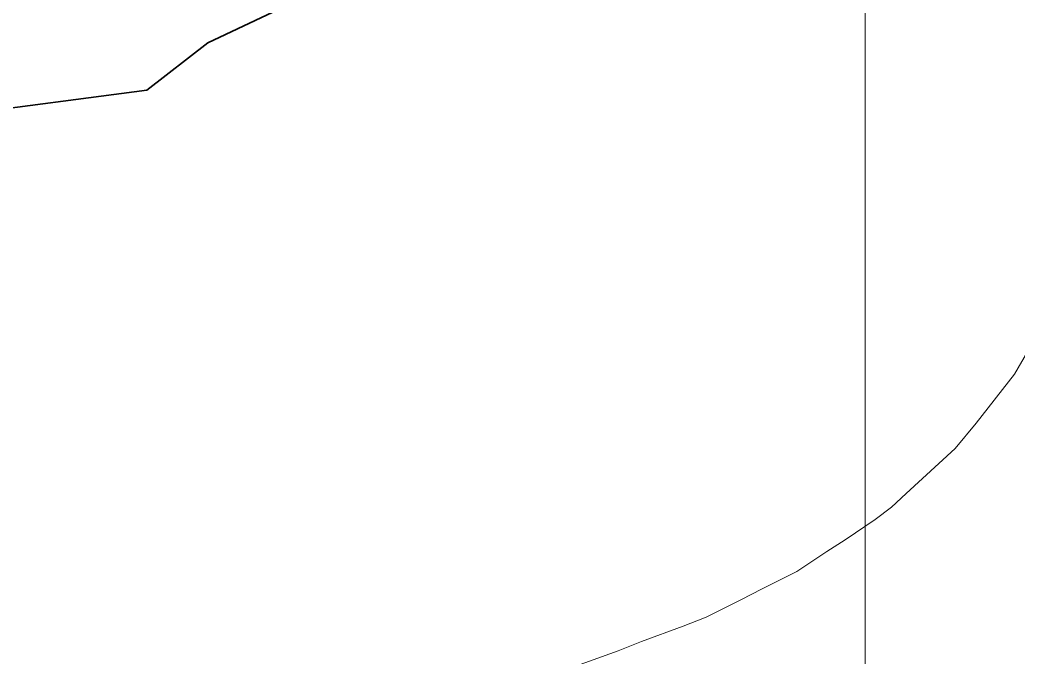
# Model space of a CAD drawing. Header units: metres. Extents: x -207 to 292, y -187 to 169.
# Drawn here: x 123.85 to 154.43, y -157.57 to -138.05 of the extents above; entities that cross this region are included whole.
import ezdxf

# ---------------------------------------------------------------- set-up
doc = ezdxf.new("R2010")
doc.units = ezdxf.units.M
for name, color, linetype, lineweight in [('C-TOPO', 7, 'Continuous', 9), ('C-TOPO-MAJR', 7, 'Continuous', 35), ('grilla', 7, 'Continuous', 9), ('linea costa', 7, 'Continuous', 35)]:
    doc.layers.add(name, color=color, linetype=linetype, lineweight=lineweight)
doc.layers.add('PR10-ARQ-PL-001-Emplazamiento-C-1_dwg', color=7, linetype='Continuous', lineweight=9, true_color=0x767676)

# ---------------------------------------------------------------- blocks, each defined once
blk = doc.blocks.new('PR10-ARQ-PL-001-Emplazamiento-C-1_dwg-674643-PLANTA EMPLAZAMIENTO ACTUALIZADO')
at = {"layer": 'C-TOPO', "flags": 128}
for points in [[(131.996, -137.617), (130.951, -138.114), (130.113, -138.512), (129.602, -138.755), (128.973, -139.242), (128.874, -139.319), (128.413, -139.676), (127.77, -140.174), (127.738, -140.198), (127.582, -140.219), (122.008, -140.952)], [(122.008, -140.952), (127.582, -140.219), (127.738, -140.198), (127.77, -140.174), (128.413, -139.676), (128.874, -139.319), (128.973, -139.242), (129.602, -138.755), (130.113, -138.512), (130.951, -138.114), (131.996, -137.617)]]:
    blk.add_lwpolyline(points, dxfattribs=at)
at = {"layer": 'C-TOPO-MAJR', "color": 1, "lineweight": 9, "true_color": 0xff0000, "flags": 128}
blk.add_lwpolyline([(154.73, -148.199), (154.322, -148.904), (153.139, -150.403), (152.5, -151.178), (151.002, -152.559), (150.553, -152.973), (150.044, -153.359), (149.127, -153.978), (148.563, -154.333), (147.645, -154.952), (146.569, -155.485), (145.951, -155.808), (144.874, -156.342), (144.161, -156.626), (142.887, -157.092), (142.174, -157.376), (140.901, -157.842)], dxfattribs=at)
at = {"layer": 'grilla'}
blk.add_line((149.742, 166.258), (149.742, -186.737), dxfattribs=at)
at = {"layer": 'linea costa', "flags": 128}
blk.add_lwpolyline([(213.402, -118.77), (204.004, -119.931), (195.633, -120.966), (192.087, -123.031), (183.172, -124.385), (175.138, -125.606), (168.637, -123.999), (162.34, -127.001), (154.976, -127.389), (146.222, -127.85), (143.445, -134.458), (136.953, -137.363), (135.032, -136.174), (129.602, -138.755), (127.738, -140.198), (121.968, -140.957), (109.48, -145.125), (94.263, -150.203)], dxfattribs=at)

msp = doc.modelspace()

# ---------------------------------------------------------------- linework, layer by layer
at = {"layer": 'C-TOPO'}
for p, q in [((131.996, -137.617), (130.951, -138.114)), ((130.951, -138.114), (131.996, -137.617)), ((130.951, -138.114), (130.113, -138.512)), ((130.113, -138.512), (130.951, -138.114)), ((130.113, -138.512), (129.602, -138.755)), ((129.602, -138.755), (130.113, -138.512)), ((129.602, -138.755), (128.973, -139.242)), ((128.973, -139.242), (129.602, -138.755)), ((128.874, -139.319), (128.413, -139.676)), ((128.413, -139.676), (128.874, -139.319)), ((128.973, -139.242), (128.874, -139.319)), ((128.874, -139.319), (128.973, -139.242)), ((128.413, -139.676), (127.77, -140.174)), ((127.77, -140.174), (128.413, -139.676)), ((127.582, -140.219), (122.008, -140.952)), ((122.008, -140.952), (127.582, -140.219)), ((127.738, -140.198), (127.582, -140.219)), ((127.582, -140.219), (127.738, -140.198)), ((127.77, -140.174), (127.738, -140.198)), ((127.738, -140.198), (127.77, -140.174))]:
    msp.add_line(p, q, dxfattribs=at)
at = {"layer": 'C-TOPO-MAJR', "color": 1, "lineweight": 9, "true_color": 0xff0000, "flags": 128}
msp.add_lwpolyline([(140.901, -157.842), (142.174, -157.376), (142.887, -157.092), (144.161, -156.626), (144.874, -156.342), (145.951, -155.808), (146.569, -155.485), (147.645, -154.952), (148.563, -154.333), (149.127, -153.978), (150.044, -153.359), (150.553, -152.973), (151.002, -152.559), (152.5, -151.178), (153.139, -150.403), (154.322, -148.904), (154.73, -148.199)], dxfattribs=at)

# ---------------------------------------------------------------- block references
at = {"layer": 'PR10-ARQ-PL-001-Emplazamiento-C-1_dwg', "color": 7}
msp.add_blockref('PR10-ARQ-PL-001-Emplazamiento-C-1_dwg-674643-PLANTA EMPLAZAMIENTO ACTUALIZADO', (0, 0), dxfattribs=at)

doc.saveas('drawing.dxf')
